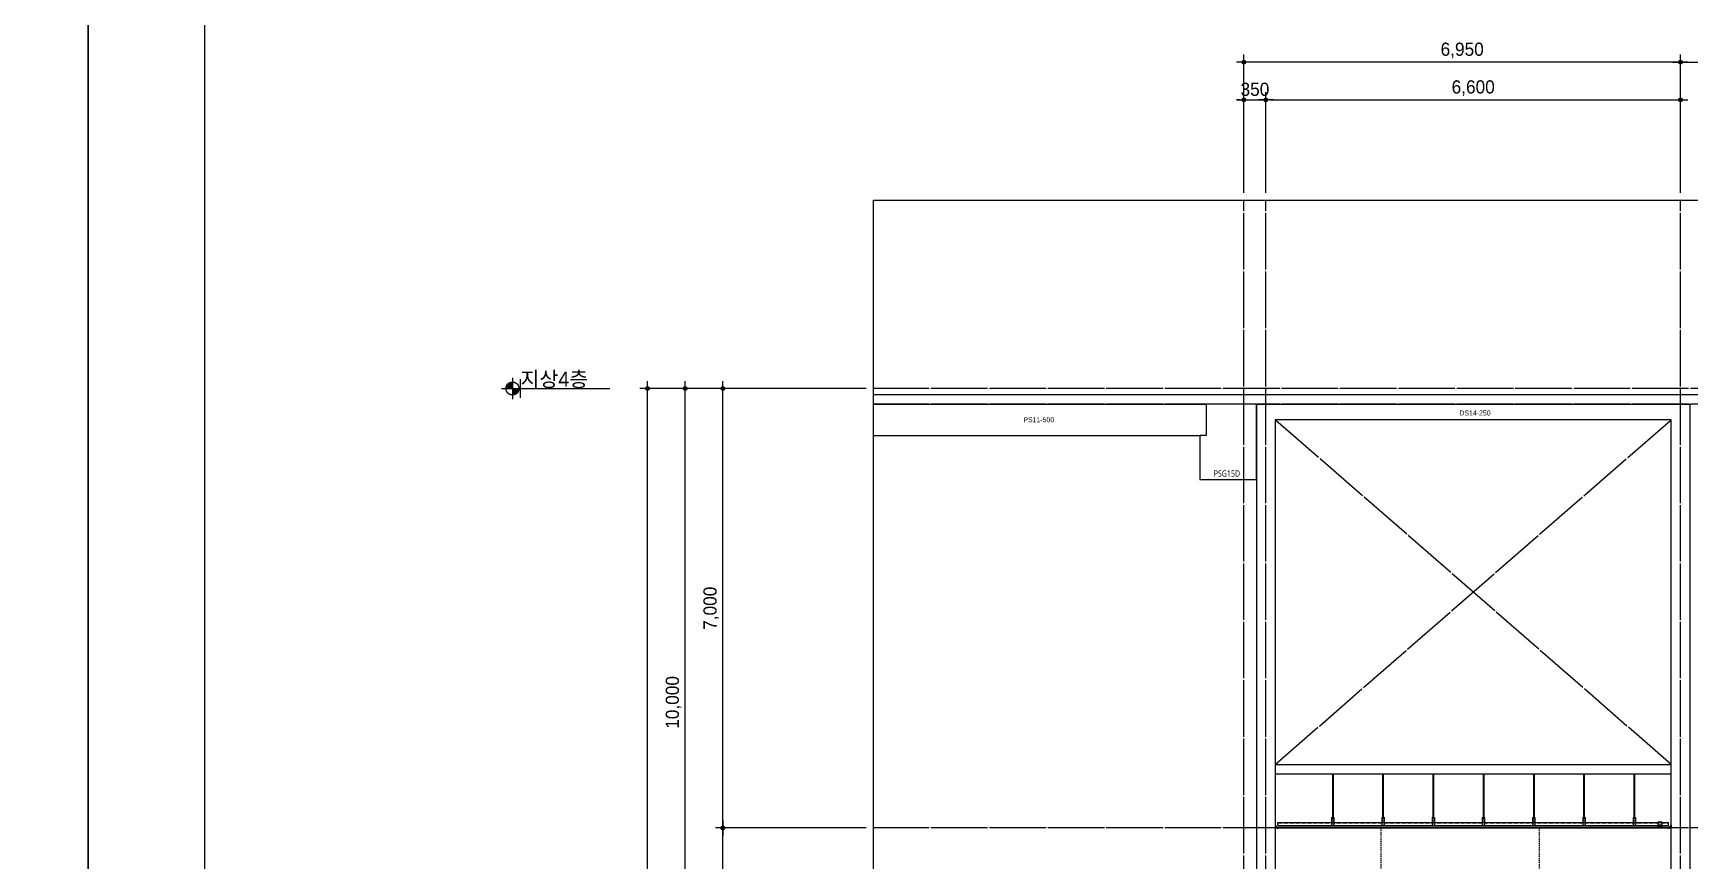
# Model space of a CAD drawing. Header units: millimetres. Extents: x 11948722 to 13111668, y -10771712 to -10232988.
# Drawn here: x 12626389 to 12652766, y -10469229 to -10456042 of the extents above; entities that cross this region are included whole.
import ezdxf
from ezdxf.enums import TextEntityAlignment as Align

# ---------------------------------------------------------------- set-up
doc = ezdxf.new("R2010")
doc.units = ezdxf.units.MM
doc.header["$LTSCALE"] = 150
doc.header["$MEASUREMENT"] = 0
for name, pattern in [('CEN', [6.2, 6, -0.1, 0, -0.1]), ('Xref-계단단면도$0$CEN', [62, 60, -1, 0, -1]), ('Xref-계단단면도$0$H', [1, 0.6, -0.4]), ('Xref-계단단면도$0$HIDDEN', [0.375, 0.25, -0.125])]:
    doc.linetypes.add(name, pattern=pattern)
doc.layers.get('0').update_dxf_attribs({"linetype": 'CONTINUOUS'})
doc.layers.get('Defpoints').update_dxf_attribs({"color": 117, "linetype": 'CONTINUOUS'})
for name, color, linetype in [('A-중심선', 10, 'CEN'), ('CON-C', 2, 'CONTINUOUS'), ('ELE-06', 6, 'CONTINUOUS'), ('Xref-계단단면도$0$3 dim0', 7, 'CONTINUOUS'), ('Xref-계단단면도$0$4', 4, 'CONTINUOUS'), ('Xref-계단단면도$0$8', 8, 'CONTINUOUS'), ('Xref-계단단면도$0$A-DIM', 7, 'CONTINUOUS'), ('Xref-계단단면도$0$A-TXT-3.0', 3, 'CONTINUOUS'), ('Xref-계단단면도$0$ELE-3', 6, 'CONTINUOUS'), ('Xref-계단단면도$0$FIN', 5, 'CONTINUOUS'), ('Xref-계단단면도$0$SYM', 7, 'CONTINUOUS'), ('Xref-계단단면도$0$SYM-1', 7, 'CONTINUOUS')]:
    doc.layers.add(name, color=color, linetype=linetype)
doc.styles.get("Standard").update_dxf_attribs({"font": 'NanumGothic.ttf'})
doc.styles.add('Xref-계단단면도$0$나눔고딕 Se', font='')
doc.styles.add('Xref-계단단면도$0$돋움', font='')
doc.styles.get('Xref-계단단면도$0$나눔고딕 Se').set_extended_font_data('Dotum')
doc.styles.get('Xref-계단단면도$0$돋움').set_extended_font_data('Dotum')
doc.dimstyles.new('Xref-계단단면도$0$A1-100', dxfattribs={"dimtxt": 3, "dimasz": 1, "dimexe": 2, "dimexo": 2, "dimgap": 1, "dimtad": 1, "dimdec": 0, "dimzin": 12, "dimdsep": 46, "dimlunit": 6, "dimtxsty": 'Xref-계단단면도$0$나눔고딕 Se', "dimblk1": 'Xref-계단단면도$0$DIMDOT', "dimblk2": 'Xref-계단단면도$0$DIMDOT', "dimsah": 1, "dimcen": -1, "dimdle": 2, "dimclrd": 256, "dimclre": 256, "dimclrt": 3, "dimadec": 0, "dimazin": 0, "dimtfac": 1, "dimtdec": 0, "dimtix": 1, "dimtmove": 2, "dimatfit": 3, "dimldrblk": 'Xref-계단단면도$0$DIMDOT', "dimfxl": 1, "dimtvp": 1, "dimtolj": 1, "dimtzin": 12, "dimlwd": -1, "dimlwe": -1, "dimarcsym": 0})

# ---------------------------------------------------------------- blocks, each defined once
blk = doc.blocks.new('Xref-계단단면도$0$DIMDOT')
at = {"color": 0}
blk.add_line((-2, 0), (2, 0), dxfattribs=at)
for radius in [0.5, 0.25]:
    blk.add_circle((0, 0), radius, dxfattribs=at)
blk = doc.blocks.new('*D433')
at = {"layer": 'Defpoints', "color": 0, "ltscale": 1200}
for p in [(12636171, -10461704), (12639771, -10461704), (12639771, -10491704)]:
    blk.add_point(p, dxfattribs=at)
at = {"layer": 'Xref-계단단면도$0$3 dim0'}
for p, q in [((12639651, -10461704), (12636051, -10461704)), ((12636171, -10491644), (12636171, -10461764)), ((12639651, -10491704), (12636051, -10491704))]:
    blk.add_line(p, q, dxfattribs=at)
at = {"layer": 'Xref-계단단면도$0$3 dim0', "ltscale": 1200, "xscale": 60, "yscale": 60, "zscale": 60}
for p, rotation in [((12636171, -10461704), 90), ((12636171, -10491704), 270)]:
    blk.add_blockref('Xref-계단단면도$0$DIMDOT', p, dxfattribs=dict(at, rotation=rotation))
at = {"layer": 'Xref-계단단면도$0$3 dim0', "color": 3, "ltscale": 1200, "insert": (12635985, -10476704), "char_height": 210, "attachment_point": 5, "rotation": 90, "style": 'Xref-계단단면도$0$나눔고딕 Se'}
blk.add_mtext('\\A1;30,000', dxfattribs=at)
blk = doc.blocks.new('*D435')
at = {"layer": 'Defpoints', "color": 0, "ltscale": 1200}
for p in [(12636771, -10461704), (12639771, -10461704), (12639771, -10471704)]:
    blk.add_point(p, dxfattribs=at)
at = {"layer": 'Xref-계단단면도$0$3 dim0'}
for p, q in [((12639651, -10461704), (12636651, -10461704)), ((12636771, -10471644), (12636771, -10461764)), ((12639651, -10471704), (12636651, -10471704))]:
    blk.add_line(p, q, dxfattribs=at)
at = {"layer": 'Xref-계단단면도$0$3 dim0', "ltscale": 1200, "xscale": 60, "yscale": 60, "zscale": 60}
for p, rotation in [((12636771, -10461704), 90), ((12636771, -10471704), 270)]:
    blk.add_blockref('Xref-계단단면도$0$DIMDOT', p, dxfattribs=dict(at, rotation=rotation))
at = {"layer": 'Xref-계단단면도$0$3 dim0', "color": 3, "ltscale": 1200, "insert": (12636585, -10466704), "char_height": 210, "attachment_point": 5, "rotation": 90, "style": 'Xref-계단단면도$0$나눔고딕 Se'}
blk.add_mtext('\\A1;10,000', dxfattribs=at)
blk = doc.blocks.new('*D438')
at = {"layer": 'Defpoints', "color": 0, "ltscale": 1200}
for p in [(12645666, -10456504), (12645666, -10458704), (12652616, -10458704)]:
    blk.add_point(p, dxfattribs=at)
at = {"layer": 'Xref-계단단면도$0$3 dim0'}
for p, q in [((12645666, -10458584), (12645666, -10456384)), ((12652616, -10458584), (12652616, -10456384)), ((12652556, -10456504), (12645726, -10456504))]:
    blk.add_line(p, q, dxfattribs=at)
at = {"layer": 'Xref-계단단면도$0$3 dim0', "ltscale": 1200, "xscale": 60, "yscale": 60, "zscale": 60, "rotation": 180}
blk.add_blockref('Xref-계단단면도$0$DIMDOT', (12645666, -10456504), dxfattribs=at)
at = {"layer": 'Xref-계단단면도$0$3 dim0', "ltscale": 1200, "xscale": 60, "yscale": 60, "zscale": 60}
blk.add_blockref('Xref-계단단면도$0$DIMDOT', (12652616, -10456504), dxfattribs=at)
at = {"layer": 'Xref-계단단면도$0$3 dim0', "color": 3, "ltscale": 1200, "insert": (12649141, -10456318), "char_height": 210, "attachment_point": 5, "style": 'Xref-계단단면도$0$나눔고딕 Se'}
blk.add_mtext('\\A1;6,950', dxfattribs=at)
blk = doc.blocks.new('*D441')
at = {"layer": 'Defpoints', "color": 0, "ltscale": 1200}
for p in [(12652616, -10457104), (12646016, -10458704), (12652616, -10458704)]:
    blk.add_point(p, dxfattribs=at)
at = {"layer": 'Xref-계단단면도$0$3 dim0'}
for p, q in [((12646016, -10458584), (12646016, -10456984)), ((12652616, -10458584), (12652616, -10456984)), ((12646076, -10457104), (12652556, -10457104))]:
    blk.add_line(p, q, dxfattribs=at)
at = {"layer": 'Xref-계단단면도$0$3 dim0', "ltscale": 1200, "xscale": 60, "yscale": 60, "zscale": 60, "rotation": 180}
blk.add_blockref('Xref-계단단면도$0$DIMDOT', (12646016, -10457104), dxfattribs=at)
at = {"layer": 'Xref-계단단면도$0$3 dim0', "ltscale": 1200, "xscale": 60, "yscale": 60, "zscale": 60}
blk.add_blockref('Xref-계단단면도$0$DIMDOT', (12652616, -10457104), dxfattribs=at)
at = {"layer": 'Xref-계단단면도$0$3 dim0', "color": 3, "ltscale": 1200, "insert": (12649316, -10456918), "char_height": 210, "attachment_point": 5, "style": 'Xref-계단단면도$0$나눔고딕 Se'}
blk.add_mtext('\\A1;6,600', dxfattribs=at)
blk = doc.blocks.new('*D442')
at = {"layer": 'Defpoints', "color": 0, "ltscale": 1200}
for p in [(12646016, -10457104), (12645666, -10458704), (12646016, -10458704)]:
    blk.add_point(p, dxfattribs=at)
at = {"layer": 'Xref-계단단면도$0$3 dim0'}
for p, q in [((12645666, -10458584), (12645666, -10456984)), ((12646016, -10458584), (12646016, -10456984)), ((12645606, -10457104), (12645546, -10457104)), ((12645666, -10457104), (12646016, -10457104)), ((12646076, -10457104), (12646136, -10457104))]:
    blk.add_line(p, q, dxfattribs=at)
at = {"layer": 'Xref-계단단면도$0$3 dim0', "ltscale": 1200, "xscale": 60, "yscale": 60, "zscale": 60}
blk.add_blockref('Xref-계단단면도$0$DIMDOT', (12645666, -10457104), dxfattribs=at)
at = {"layer": 'Xref-계단단면도$0$3 dim0', "ltscale": 1200, "xscale": 60, "yscale": 60, "zscale": 60, "rotation": 180}
blk.add_blockref('Xref-계단단면도$0$DIMDOT', (12646016, -10457104), dxfattribs=at)
at = {"layer": 'Xref-계단단면도$0$3 dim0', "color": 3, "ltscale": 1200, "insert": (12645841, -10456938), "char_height": 210, "attachment_point": 5, "style": 'Xref-계단단면도$0$나눔고딕 Se'}
blk.add_mtext('\\A1;350', dxfattribs=at)
blk = doc.blocks.new('*D444')
at = {"layer": 'Defpoints', "color": 0, "ltscale": 1200}
for p in [(12637371, -10461704), (12639771, -10461704), (12639771, -10468704)]:
    blk.add_point(p, dxfattribs=at)
at = {"layer": 'Xref-계단단면도$0$3 dim0'}
for p, q in [((12639651, -10461704), (12637251, -10461704)), ((12637371, -10468644), (12637371, -10461764)), ((12639651, -10468704), (12637251, -10468704))]:
    blk.add_line(p, q, dxfattribs=at)
at = {"layer": 'Xref-계단단면도$0$3 dim0', "ltscale": 1200, "xscale": 60, "yscale": 60, "zscale": 60}
for p, rotation in [((12637371, -10461704), 90), ((12637371, -10468704), 270)]:
    blk.add_blockref('Xref-계단단면도$0$DIMDOT', p, dxfattribs=dict(at, rotation=rotation))
at = {"layer": 'Xref-계단단면도$0$3 dim0', "color": 3, "ltscale": 1200, "insert": (12637185, -10465204), "char_height": 210, "attachment_point": 5, "rotation": 90, "style": 'Xref-계단단면도$0$나눔고딕 Se'}
blk.add_mtext('\\A1;7,000', dxfattribs=at)
blk = doc.blocks.new('*D426')
at = {"layer": 'Defpoints', "color": 0, "ltscale": 1200}
for p in [(12637371, -10468704), (12639771, -10468704), (12639771, -10471704)]:
    blk.add_point(p, dxfattribs=at)
at = {"layer": 'Xref-계단단면도$0$3 dim0'}
for p, q in [((12639651, -10468704), (12637251, -10468704)), ((12637371, -10471644), (12637371, -10468764)), ((12639651, -10471704), (12637251, -10471704))]:
    blk.add_line(p, q, dxfattribs=at)
at = {"layer": 'Xref-계단단면도$0$3 dim0', "ltscale": 1200, "xscale": 60, "yscale": 60, "zscale": 60}
for p, rotation in [((12637371, -10468704), 90), ((12637371, -10471704), 270)]:
    blk.add_blockref('Xref-계단단면도$0$DIMDOT', p, dxfattribs=dict(at, rotation=rotation))
at = {"layer": 'Xref-계단단면도$0$3 dim0', "color": 3, "ltscale": 1200, "insert": (12637185, -10470204), "char_height": 210, "attachment_point": 5, "rotation": 90, "style": 'Xref-계단단면도$0$나눔고딕 Se'}
blk.add_mtext('\\A1;3,000', dxfattribs=at)
blk = doc.blocks.new('PSG15D')
at = {"layer": 'CON-C', "ltscale": 1200, "flags": 128}
blk.add_lwpolyline([(-450, 700), (-450, 0), (450, 0), (450, 1200), (-350, 1200), (-350, 700)], close=True, dxfattribs=at)
at = {"layer": 'Defpoints', "color": 1, "width": 0.8}
blk.add_text('PSG15D', height=99.8, dxfattribs=at).set_placement((-231, 96), align=Align.MIDDLE_LEFT)
blk = doc.blocks.new('*D1865')
at = {"layer": 'Defpoints', "color": 0, "ltscale": 1200}
for p in [(12656666, -10456504), (12652616, -10458704), (12656666, -10458704)]:
    blk.add_point(p, dxfattribs=at)
at = {"layer": 'Xref-계단단면도$0$3 dim0'}
for p, q in [((12652616, -10458584), (12652616, -10456384)), ((12656666, -10458584), (12656666, -10456384)), ((12652676, -10456504), (12656606, -10456504))]:
    blk.add_line(p, q, dxfattribs=at)
at = {"layer": 'Xref-계단단면도$0$3 dim0', "ltscale": 1200, "xscale": 60, "yscale": 60, "zscale": 60, "rotation": 180}
blk.add_blockref('Xref-계단단면도$0$DIMDOT', (12652616, -10456504), dxfattribs=at)
at = {"layer": 'Xref-계단단면도$0$3 dim0', "ltscale": 1200, "xscale": 60, "yscale": 60, "zscale": 60}
blk.add_blockref('Xref-계단단면도$0$DIMDOT', (12656666, -10456504), dxfattribs=at)
at = {"layer": 'Xref-계단단면도$0$3 dim0', "color": 3, "ltscale": 1200, "insert": (12654641, -10456318), "char_height": 210, "attachment_point": 5, "style": 'Xref-계단단면도$0$나눔고딕 Se'}
blk.add_mtext('\\A1;4,050', dxfattribs=at)

msp = doc.modelspace()

# ---------------------------------------------------------------- hatches: boundary and pattern name
at = {"layer": 'Xref-계단단면도$0$SYM', "linetype": 'Xref-계단단면도$0$CEN'}
h = msp.add_hatch(color=7, dxfattribs=at)
h.paths.add_polyline_path([(12634123.9, -10461703.5), (12634020.7, -10461703.5), (12634020.7, -10461806.7, 0.4142136)])
h.paths.add_polyline_path([(12634020.7, -10461600.3, 0.4142136), (12633917.5, -10461703.5), (12634020.7, -10461703.5)])

# ---------------------------------------------------------------- linework, layer by layer
at = {"layer": 'A-중심선'}
for p, q in [((12645665.8, -10505384.5), (12645665.8, -10458703.5)), ((12646015.8, -10505384.5), (12646015.8, -10458703.5)), ((12652615.8, -10505384.5), (12652615.8, -10458703.5)), ((12657396.5, -10461703.5), (12639770.5, -10461703.5)), ((12657396.5, -10461953.5), (12639770.5, -10461953.5)), ((12646165.8, -10467691), (12652465.8, -10462203.5)), ((12652465.8, -10467691), (12646165.8, -10462203.5)), ((12657396.5, -10468703.5), (12639770.5, -10468703.5))]:
    msp.add_line(p, q, dxfattribs=at)
at = {"layer": 'CON-C', "ltscale": 1200}
for p, q in [((12639770.5, -10461953.5), (12645065.8, -10461953.5)), ((12645865.8, -10461953.5), (12645865.8, -10501943.5)), ((12645865.8, -10461953.5), (12652765.8, -10461953.5)), ((12652765.8, -10461953.5), (12652765.8, -10501943.5)), ((12652465.8, -10462203.5), (12646165.8, -10462203.5)), ((12646165.8, -10462203.5), (12646165.8, -10473410.2)), ((12652465.8, -10471743.5), (12652465.8, -10462203.5)), ((12639770.5, -10462453.5), (12644965.8, -10462453.5))]:
    msp.add_line(p, q, dxfattribs=at)
at = {"layer": 'Defpoints'}
msp.add_line((12634148.6, -10461853.5), (12634148.6, -10461553.5), dxfattribs=at)
msp.add_line((12634148.6, -10461853.5), (12634148.6, -10461553.5), dxfattribs=at)
at = {"layer": 'Defpoints', "ltscale": 1200}
for points in [[(12582712.7, -10452136.3), (12627262.7, -10452136.3), (12627262.7, -10515136.3), (12582712.7, -10515136.3)], [(12627262.7, -10452136.3), (12671812.7, -10452136.3), (12671812.7, -10515136.3), (12627262.7, -10515136.3)], [(12629115.7, -10508461.3), (12670065.7, -10508461.3), (12670065.7, -10453936.3), (12629115.7, -10453936.3)], [(12639770.5, -10458703.5), (12657396.5, -10458703.5), (12657396.5, -10505384.5), (12639770.5, -10505384.5)]]:
    msp.add_lwpolyline(points, close=True, dxfattribs=at)
at = {"layer": 'ELE-06'}
msp.add_line((12657396.5, -10461803.5), (12639770.5, -10461803.5), dxfattribs=at)
at = {"layer": 'Xref-계단단면도$0$4', "ltscale": 0.1}
for points in [[(12646215.8, -10468709.5), (12646215.8, -10468703.5), (12646214.8, -10468703.5), (12646214.8, -10468708.5), (12646191.8, -10468708.5), (12646191.8, -10468683.5), (12646166.8, -10468683.5), (12646166.8, -10468659.5), (12646165.8, -10468659.5), (12646165.8, -10468684.5), (12646190.8, -10468684.5), (12646190.8, -10468709.5), (12646215.8, -10468709.5)], [(12652415.8, -10468709.5), (12652415.8, -10468703.5), (12652416.8, -10468703.5), (12652416.8, -10468708.5), (12652439.8, -10468708.5), (12652439.8, -10468683.5), (12652464.8, -10468683.5), (12652464.8, -10468659.5), (12652465.8, -10468659.5), (12652465.8, -10468684.5), (12652440.8, -10468684.5), (12652440.8, -10468709.5), (12652415.8, -10468709.5)]]:
    msp.add_lwpolyline(points, dxfattribs=at)
at = {"layer": 'Xref-계단단면도$0$8'}
for p, q in [((12647074.2, -10467841), (12647074.2, -10468534.8)), ((12647085.4, -10467841), (12647085.4, -10468534.8)), ((12647874.2, -10467841), (12647874.2, -10468534.8)), ((12647885.4, -10467841), (12647885.4, -10468534.8)), ((12648674.2, -10467841), (12648674.2, -10468534.8)), ((12648685.4, -10467841), (12648685.4, -10468534.8)), ((12649474.2, -10467841), (12649474.2, -10468534.8)), ((12649485.4, -10467841), (12649485.4, -10468534.8)), ((12650274.2, -10467841), (12650274.2, -10468534.8)), ((12650285.4, -10467841), (12650285.4, -10468534.8)), ((12651074.2, -10467841), (12651074.2, -10468534.8)), ((12651085.4, -10467841), (12651085.4, -10468534.8)), ((12651874.2, -10467841), (12651874.2, -10468534.8)), ((12651885.4, -10467841), (12651885.4, -10468534.8)), ((12647061, -10468538.5), (12647061, -10468657.3)), ((12647061, -10468538.5), (12647098.5, -10468538.5)), ((12647061, -10468542.3), (12647098.5, -10468542.3)), ((12647061, -10468588.5), (12647098.5, -10468588.5)), ((12647068.5, -10468534.8), (12647091, -10468534.8)), ((12647068.5, -10468534.8), (12647068.5, -10468538.5)), ((12647068.5, -10468542.3), (12647068.5, -10468546)), ((12647068.5, -10468546), (12647091, -10468546)), ((12647072.3, -10468534.8), (12647072.3, -10468538.5)), ((12647072.3, -10468542.3), (12647072.3, -10468546)), ((12647074.2, -10468529.8), (12647085.4, -10468529.8)), ((12647074.2, -10468532.3), (12647085.4, -10468532.3)), ((12647074.2, -10468546), (12647074.2, -10468557.3)), ((12647074.2, -10468547.3), (12647085.4, -10468547.3)), ((12647074.2, -10468549.8), (12647085.4, -10468549.8)), ((12647074.2, -10468552.3), (12647085.4, -10468552.3)), ((12647074.2, -10468554.8), (12647085.4, -10468554.8)), ((12647074.2, -10468554.8), (12647085.4, -10468554.8)), ((12647074.2, -10468557.3), (12647085.4, -10468557.3)), ((12647085.4, -10468546), (12647085.4, -10468557.3)), ((12647087.3, -10468534.8), (12647087.3, -10468538.5)), ((12647087.3, -10468542.3), (12647087.3, -10468546)), ((12647091, -10468534.8), (12647091, -10468538.5)), ((12647091, -10468542.3), (12647091, -10468546)), ((12647098.5, -10468538.5), (12647098.5, -10468657.3)), ((12647861, -10468538.5), (12647861, -10468657.3)), ((12647861, -10468538.5), (12647898.5, -10468538.5)), ((12647861, -10468542.3), (12647898.5, -10468542.3)), ((12647861, -10468588.5), (12647898.5, -10468588.5)), ((12647868.5, -10468534.8), (12647891, -10468534.8)), ((12647868.5, -10468534.8), (12647868.5, -10468538.5)), ((12647868.5, -10468542.3), (12647868.5, -10468546)), ((12647868.5, -10468546), (12647891, -10468546)), ((12647872.3, -10468534.8), (12647872.3, -10468538.5)), ((12647872.3, -10468542.3), (12647872.3, -10468546)), ((12647874.2, -10468529.8), (12647885.4, -10468529.8)), ((12647874.2, -10468532.3), (12647885.4, -10468532.3)), ((12647874.2, -10468546), (12647874.2, -10468557.3)), ((12647874.2, -10468547.3), (12647885.4, -10468547.3)), ((12647874.2, -10468549.8), (12647885.4, -10468549.8)), ((12647874.2, -10468552.3), (12647885.4, -10468552.3)), ((12647874.2, -10468554.8), (12647885.4, -10468554.8)), ((12647874.2, -10468554.8), (12647885.4, -10468554.8)), ((12647874.2, -10468557.3), (12647885.4, -10468557.3)), ((12647885.4, -10468546), (12647885.4, -10468557.3)), ((12647887.3, -10468534.8), (12647887.3, -10468538.5)), ((12647887.3, -10468542.3), (12647887.3, -10468546)), ((12647891, -10468534.8), (12647891, -10468538.5)), ((12647891, -10468542.3), (12647891, -10468546)), ((12647898.5, -10468538.5), (12647898.5, -10468657.3)), ((12648661, -10468538.5), (12648661, -10468657.3)), ((12648661, -10468538.5), (12648698.5, -10468538.5)), ((12648661, -10468542.3), (12648698.5, -10468542.3)), ((12648661, -10468588.5), (12648698.5, -10468588.5)), ((12648668.5, -10468534.8), (12648691, -10468534.8)), ((12648668.5, -10468534.8), (12648668.5, -10468538.5)), ((12648668.5, -10468542.3), (12648668.5, -10468546)), ((12648668.5, -10468546), (12648691, -10468546)), ((12648672.3, -10468534.8), (12648672.3, -10468538.5)), ((12648672.3, -10468542.3), (12648672.3, -10468546)), ((12648674.2, -10468529.8), (12648685.4, -10468529.8)), ((12648674.2, -10468532.3), (12648685.4, -10468532.3)), ((12648674.2, -10468546), (12648674.2, -10468557.3)), ((12648674.2, -10468547.3), (12648685.4, -10468547.3)), ((12648674.2, -10468549.8), (12648685.4, -10468549.8)), ((12648674.2, -10468552.3), (12648685.4, -10468552.3)), ((12648674.2, -10468554.8), (12648685.4, -10468554.8)), ((12648674.2, -10468554.8), (12648685.4, -10468554.8)), ((12648674.2, -10468557.3), (12648685.4, -10468557.3)), ((12648685.4, -10468546), (12648685.4, -10468557.3)), ((12648687.3, -10468534.8), (12648687.3, -10468538.5)), ((12648687.3, -10468542.3), (12648687.3, -10468546)), ((12648691, -10468534.8), (12648691, -10468538.5)), ((12648691, -10468542.3), (12648691, -10468546)), ((12648698.5, -10468538.5), (12648698.5, -10468657.3)), ((12649461, -10468538.5), (12649461, -10468657.3)), ((12649461, -10468538.5), (12649498.5, -10468538.5)), ((12649461, -10468542.3), (12649498.5, -10468542.3)), ((12649461, -10468588.5), (12649498.5, -10468588.5)), ((12649468.5, -10468534.8), (12649491, -10468534.8)), ((12649468.5, -10468534.8), (12649468.5, -10468538.5)), ((12649468.5, -10468542.3), (12649468.5, -10468546)), ((12649468.5, -10468546), (12649491, -10468546)), ((12649472.3, -10468534.8), (12649472.3, -10468538.5)), ((12649472.3, -10468542.3), (12649472.3, -10468546)), ((12649474.2, -10468529.8), (12649485.4, -10468529.8)), ((12649474.2, -10468532.3), (12649485.4, -10468532.3)), ((12649474.2, -10468546), (12649474.2, -10468557.3)), ((12649474.2, -10468547.3), (12649485.4, -10468547.3)), ((12649474.2, -10468549.8), (12649485.4, -10468549.8)), ((12649474.2, -10468552.3), (12649485.4, -10468552.3)), ((12649474.2, -10468554.8), (12649485.4, -10468554.8)), ((12649474.2, -10468554.8), (12649485.4, -10468554.8)), ((12649474.2, -10468557.3), (12649485.4, -10468557.3)), ((12649485.4, -10468546), (12649485.4, -10468557.3)), ((12649487.3, -10468534.8), (12649487.3, -10468538.5)), ((12649487.3, -10468542.3), (12649487.3, -10468546)), ((12649491, -10468534.8), (12649491, -10468538.5)), ((12649491, -10468542.3), (12649491, -10468546)), ((12649498.5, -10468538.5), (12649498.5, -10468657.3)), ((12650261, -10468538.5), (12650298.5, -10468538.5)), ((12650261, -10468538.5), (12650261, -10468657.3)), ((12650261, -10468542.3), (12650298.5, -10468542.3)), ((12650261, -10468588.5), (12650298.5, -10468588.5)), ((12650268.5, -10468534.8), (12650291, -10468534.8)), ((12650268.5, -10468534.8), (12650268.5, -10468538.5)), ((12650268.5, -10468542.3), (12650268.5, -10468546)), ((12650268.5, -10468546), (12650291, -10468546)), ((12650272.3, -10468534.8), (12650272.3, -10468538.5)), ((12650272.3, -10468542.3), (12650272.3, -10468546)), ((12650274.2, -10468529.8), (12650285.4, -10468529.8)), ((12650274.2, -10468532.3), (12650285.4, -10468532.3)), ((12650274.2, -10468546), (12650274.2, -10468557.3)), ((12650274.2, -10468547.3), (12650285.4, -10468547.3)), ((12650274.2, -10468549.8), (12650285.4, -10468549.8)), ((12650274.2, -10468552.3), (12650285.4, -10468552.3)), ((12650274.2, -10468554.8), (12650285.4, -10468554.8)), ((12650274.2, -10468554.8), (12650285.4, -10468554.8)), ((12650274.2, -10468557.3), (12650285.4, -10468557.3)), ((12650285.4, -10468546), (12650285.4, -10468557.3)), ((12650287.3, -10468534.8), (12650287.3, -10468538.5)), ((12650287.3, -10468542.3), (12650287.3, -10468546)), ((12650291, -10468534.8), (12650291, -10468538.5)), ((12650291, -10468542.3), (12650291, -10468546)), ((12650298.5, -10468538.5), (12650298.5, -10468657.3)), ((12651061, -10468538.5), (12651061, -10468657.3)), ((12651061, -10468538.5), (12651098.5, -10468538.5)), ((12651061, -10468542.3), (12651098.5, -10468542.3)), ((12651061, -10468588.5), (12651098.5, -10468588.5)), ((12651068.5, -10468534.8), (12651068.5, -10468538.5)), ((12651068.5, -10468534.8), (12651091, -10468534.8)), ((12651068.5, -10468542.3), (12651068.5, -10468546)), ((12651068.5, -10468546), (12651091, -10468546)), ((12651072.3, -10468534.8), (12651072.3, -10468538.5)), ((12651072.3, -10468542.3), (12651072.3, -10468546)), ((12651074.2, -10468529.8), (12651085.4, -10468529.8)), ((12651074.2, -10468532.3), (12651085.4, -10468532.3)), ((12651074.2, -10468546), (12651074.2, -10468557.3)), ((12651074.2, -10468547.3), (12651085.4, -10468547.3)), ((12651074.2, -10468549.8), (12651085.4, -10468549.8)), ((12651074.2, -10468552.3), (12651085.4, -10468552.3)), ((12651074.2, -10468554.8), (12651085.4, -10468554.8)), ((12651074.2, -10468554.8), (12651085.4, -10468554.8)), ((12651074.2, -10468557.3), (12651085.4, -10468557.3)), ((12651085.4, -10468546), (12651085.4, -10468557.3)), ((12651087.3, -10468534.8), (12651087.3, -10468538.5)), ((12651087.3, -10468542.3), (12651087.3, -10468546)), ((12651091, -10468534.8), (12651091, -10468538.5)), ((12651091, -10468542.3), (12651091, -10468546)), ((12651098.5, -10468538.5), (12651098.5, -10468657.3)), ((12651861, -10468538.5), (12651861, -10468657.3)), ((12651861, -10468538.5), (12651898.5, -10468538.5)), ((12651861, -10468542.3), (12651898.5, -10468542.3)), ((12651861, -10468588.5), (12651898.5, -10468588.5)), ((12651868.5, -10468534.8), (12651868.5, -10468538.5)), ((12651868.5, -10468534.8), (12651891, -10468534.8)), ((12651868.5, -10468542.3), (12651868.5, -10468546)), ((12651868.5, -10468546), (12651891, -10468546)), ((12651872.3, -10468534.8), (12651872.3, -10468538.5)), ((12651872.3, -10468542.3), (12651872.3, -10468546)), ((12651874.2, -10468529.8), (12651885.4, -10468529.8)), ((12651874.2, -10468532.3), (12651885.4, -10468532.3)), ((12651874.2, -10468546), (12651874.2, -10468557.3)), ((12651874.2, -10468547.3), (12651885.4, -10468547.3)), ((12651874.2, -10468549.8), (12651885.4, -10468549.8)), ((12651874.2, -10468552.3), (12651885.4, -10468552.3)), ((12651874.2, -10468554.8), (12651885.4, -10468554.8)), ((12651874.2, -10468554.8), (12651885.4, -10468554.8)), ((12651874.2, -10468557.3), (12651885.4, -10468557.3)), ((12651885.4, -10468546), (12651885.4, -10468557.3)), ((12651887.3, -10468534.8), (12651887.3, -10468538.5)), ((12651887.3, -10468542.3), (12651887.3, -10468546)), ((12651891, -10468534.8), (12651891, -10468538.5)), ((12651891, -10468542.3), (12651891, -10468546)), ((12651898.5, -10468538.5), (12651898.5, -10468657.3)), ((12647061, -10468657.3), (12647098.5, -10468657.3)), ((12647861, -10468657.3), (12647898.5, -10468657.3)), ((12648661, -10468657.3), (12648698.5, -10468657.3)), ((12649461, -10468657.3), (12649498.5, -10468657.3)), ((12650261, -10468657.3), (12650298.5, -10468657.3)), ((12651061, -10468657.3), (12651098.5, -10468657.3)), ((12651861, -10468657.3), (12651898.5, -10468657.3)), ((12652262.2, -10468604.8), (12652318.4, -10468604.8)), ((12652262.2, -10468648.5), (12652262.2, -10468604.8)), ((12652262.2, -10468607.3), (12652318.4, -10468607.3)), ((12652262.2, -10468616), (12652265.9, -10468616)), ((12652268.4, -10468654.8), (12652262.2, -10468648.5)), ((12652262.2, -10468654.8), (12652268.4, -10468654.8)), ((12652262.2, -10468678.5), (12652262.2, -10468654.8)), ((12652269.7, -10468678.5), (12652262.2, -10468678.5)), ((12652264.7, -10468657.3), (12652268.4, -10468657.3)), ((12652264.7, -10468676), (12652264.7, -10468657.3)), ((12652264.7, -10468664.8), (12652315.9, -10468664.8)), ((12652267.6, -10468676), (12652264.7, -10468676)), ((12652267.9, -10468616), (12652270.9, -10468616)), ((12652268.4, -10468657.3), (12652268.4, -10468654.8)), ((12652268.4, -10468654.8), (12652312.2, -10468654.8)), ((12652270.9, -10468610.1), (12652270.9, -10468604.8)), ((12652270.9, -10468616), (12652270.9, -10468611.8)), ((12652298.4, -10468678.5), (12652282.2, -10468678.5)), ((12652296.3, -10468676), (12652284.3, -10468676)), ((12652285.9, -10468610.1), (12652285.9, -10468604.8)), ((12652285.9, -10468616), (12652285.9, -10468611.8)), ((12652285.9, -10468616), (12652289, -10468616)), ((12652290.7, -10468616), (12652294.7, -10468616)), ((12652294.7, -10468610.1), (12652294.7, -10468604.8)), ((12652294.7, -10468616), (12652294.7, -10468611.8)), ((12652309.7, -10468610.1), (12652309.7, -10468604.8)), ((12652309.7, -10468616), (12652309.7, -10468611.8)), ((12652309.7, -10468616), (12652313.5, -10468616)), ((12652318.4, -10468678.5), (12652310.9, -10468678.5)), ((12652312.2, -10468654.8), (12652318.4, -10468648.5)), ((12652312.2, -10468657.3), (12652312.2, -10468654.8)), ((12652312.2, -10468654.8), (12652318.4, -10468654.8)), ((12652312.2, -10468657.3), (12652315.9, -10468657.3)), ((12652315.9, -10468676), (12652313.1, -10468676)), ((12652314.8, -10468616), (12652318.4, -10468616)), ((12652315.9, -10468657.3), (12652315.9, -10468676)), ((12652318.4, -10468648.5), (12652318.4, -10468604.8)), ((12652318.4, -10468654.8), (12652318.4, -10468678.5))]:
    msp.add_line(p, q, dxfattribs=at)
at = {"layer": 'Xref-계단단면도$0$8', "linetype": 'Xref-계단단면도$0$HIDDEN', "ltscale": 0.1}
for p, q in [((12646204.8, -10468623.5), (12652426.8, -10468623.5)), ((12646204.8, -10468663.5), (12652426.8, -10468663.5))]:
    msp.add_line(p, q, dxfattribs=at)
at = {"layer": 'Xref-계단단면도$0$8'}
for centre, radius, start, end in [((12652275.9, -10468678.5), 8.75, 16.60155, 163.39845), ((12652275.9, -10468678.5), 6.25, 0, 180), ((12652304.7, -10468678.5), 8.75, 16.60155, 163.39845), ((12652304.7, -10468678.5), 6.25, 0, 180)]:
    msp.add_arc(centre, radius, start, end, dxfattribs=at)
at = {"layer": 'Xref-계단단면도$0$A-DIM', "color": 135, "linetype": 'Xref-계단단면도$0$H', "ltscale": 0.2}
for p, q in [((12647845.8, -10468703.5), (12647845.8, -10487656.9)), ((12650365.8, -10468703.5), (12650365.8, -10501703.5))]:
    msp.add_line(p, q, dxfattribs=at)
at = {"layer": 'Xref-계단단면도$0$ELE-3'}
for p, q in [((12646165.8, -10467691), (12652465.8, -10467691)), ((12646165.8, -10467841), (12652465.8, -10467841))]:
    msp.add_line(p, q, dxfattribs=at)
at = {"layer": 'Xref-계단단면도$0$FIN', "color": 8}
for p, q in [((12646204.8, -10468667.3), (12646204.8, -10468619.8)), ((12646204.8, -10468619.8), (12652426.8, -10468619.8)), ((12646204.8, -10468667.3), (12652426.8, -10468667.3)), ((12652426.8, -10468667.3), (12652426.8, -10468619.8))]:
    msp.add_line(p, q, dxfattribs=at)
at = {"layer": 'Xref-계단단면도$0$FIN', "color": 150}
for p, q in [((12646204.8, -10468691), (12652426.8, -10468691)), ((12646204.8, -10468703.5), (12652426.8, -10468703.5))]:
    msp.add_line(p, q, dxfattribs=at)
at = {"layer": 'Xref-계단단면도$0$FIN', "color": 150, "flags": 128}
for points in [[(12646204.8, -10468691), (12646204.8, -10468703.5)], [(12652426.8, -10468691), (12652426.8, -10468703.5)]]:
    msp.add_lwpolyline(points, dxfattribs=at)
at = {"layer": 'Xref-계단단면도$0$SYM', "color": 7, "linetype": 'Xref-계단단면도$0$CEN'}
for p, q in [((12633848.6, -10461703.5), (12634192.7, -10461703.5)), ((12634020.7, -10461531.5), (12634020.7, -10461875.6))]:
    msp.add_line(p, q, dxfattribs=at)
msp.add_circle((12634020.7, -10461703.5), 103.2, dxfattribs=at)
at = {"layer": 'Xref-계단단면도$0$SYM-1', "color": 7}
msp.add_line((12633848.6, -10461703.5), (12635570.5, -10461703.5), dxfattribs=at)

# ---------------------------------------------------------------- block references
at = {"layer": 'CON-C', "ltscale": 1200}
msp.add_blockref('PSG15D', (12645415.8, -10463153.5), dxfattribs=at)

# ---------------------------------------------------------------- texts
at = {"layer": 'Defpoints', "style": 'Xref-계단단면도$0$돋움'}
for s, p in [('PS11-500', (12642154, -10462240.5)), ('DS14-250', (12649096.4, -10462133.1))]:
    msp.add_text(s, height=80, dxfattribs=at).set_placement(p)
at = {"layer": 'Xref-계단단면도$0$A-TXT-3.0', "style": 'Xref-계단단면도$0$돋움'}
msp.add_text('지상4층', height=240, dxfattribs=at).set_placement((12634148.6, -10461553.5), align=Align.MIDDLE_LEFT)

# ---------------------------------------------------------------- dimensions: what is measured, and where the dimension line sits
at = {"layer": 'Xref-계단단면도$0$3 dim0'}
for base, p1, p2, angle, picture, middle in [((12645665.8, -10456503.5), (12652615.8, -10458703.5), (12645665.8, -10458703.5), 180, '*D438', (12649140.8, -10456318.2)), ((12656665.8, -10456503.5), (12652615.8, -10458703.5), (12656665.8, -10458703.5), 0, '*D1865', (12654640.8, -10456318.2)), ((12636170.5, -10461703.5), (12639770.5, -10491703.5), (12639770.5, -10461703.5), 90, '*D433', (12635985.1, -10476703.5)), ((12636770.5, -10461703.5), (12639770.5, -10471703.5), (12639770.5, -10461703.5), 270, '*D435', (12636585.1, -10466703.5)), ((12637370.5, -10461703.5), (12639770.5, -10468703.5), (12639770.5, -10461703.5), 270, '*D444', (12637185.1, -10465203.5)), ((12637370.5, -10468703.5), (12639770.5, -10471703.5), (12639770.5, -10468703.5), 270, '*D426', (12637185.1, -10470203.5))]:
    dim = msp.add_linear_dim(base=base, p1=p1, p2=p2, angle=angle, dimstyle='Xref-계단단면도$0$A1-100', override={"dimscale": 60, "dimtxt": 3.5}, dxfattribs=at)
    dim.commit()
    dim.dimension.update_dxf_attribs({"geometry": picture, "text_midpoint": middle})
for base, p1, p2, picture, middle in [((12646015.8, -10457103.5), (12645665.8, -10458703.5), (12646015.8, -10458703.5), '*D442', (12645840.8, -10456938.4)), ((12652615.8, -10457103.5), (12646015.8, -10458703.5), (12652615.8, -10458703.5), '*D441', (12649315.8, -10456918.2))]:
    dim = msp.add_linear_dim(base=base, p1=p1, p2=p2, dimstyle='Xref-계단단면도$0$A1-100', override={"dimscale": 60, "dimtxt": 3.5}, dxfattribs=at)
    dim.commit()
    dim.dimension.update_dxf_attribs({"geometry": picture, "text_midpoint": middle})

doc.saveas('drawing.dxf')
